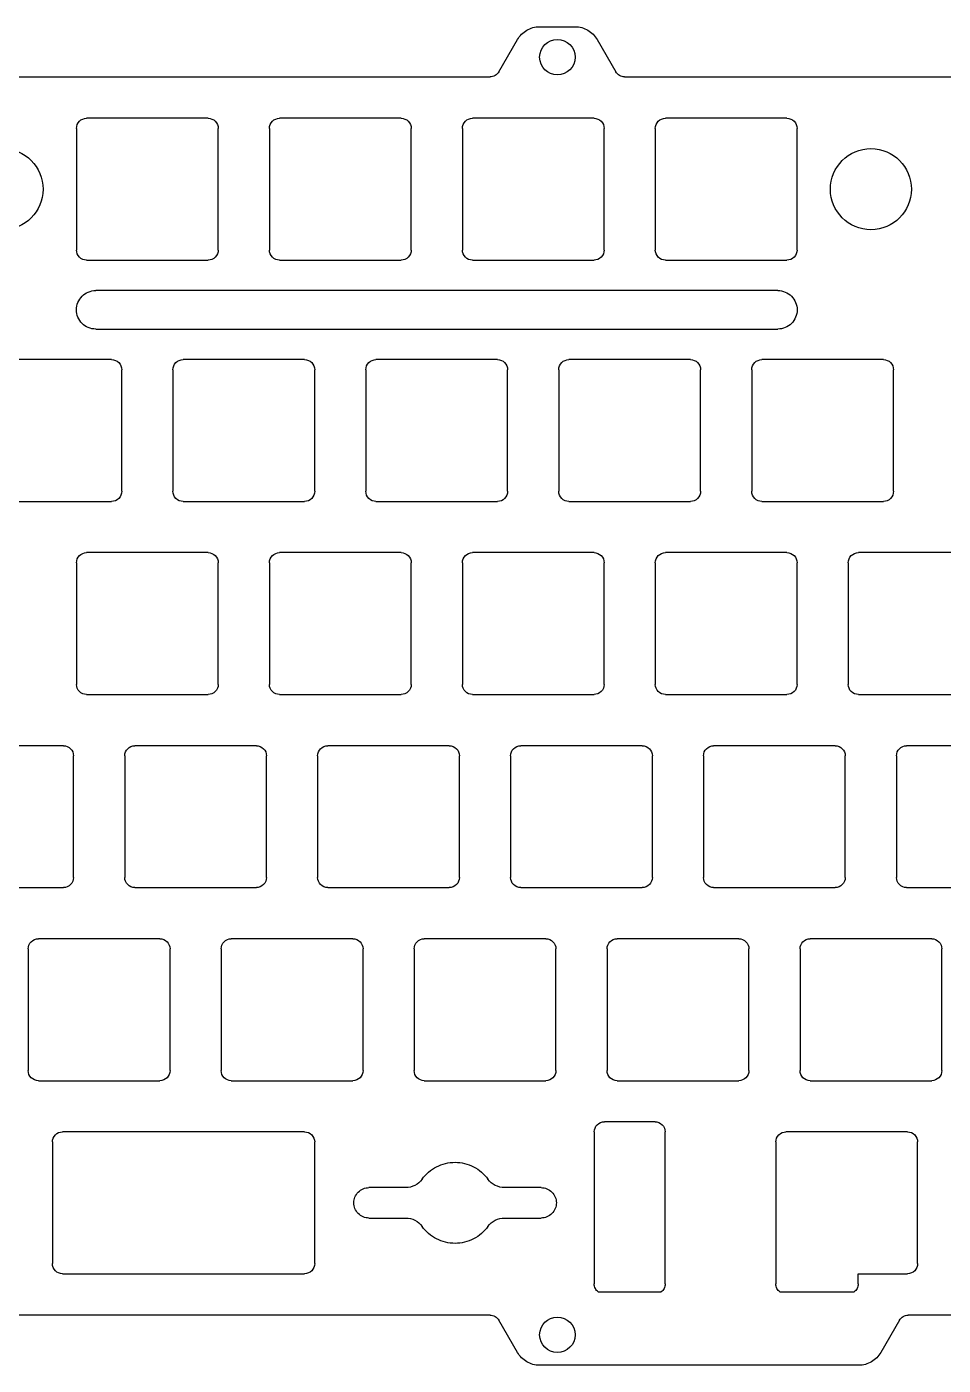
# Model space of a CAD drawing. Header units: inches. Extents: x 15 to 366, y 9 to 141.
# Drawn here: x 138.1 to 228.5, y 8.8 to 140.8 of the extents above; entities that cross this region are included whole.
import ezdxf

# ---------------------------------------------------------------- set-up
doc = ezdxf.new("R2010")
doc.units = ezdxf.units.IN
doc.header["$MEASUREMENT"] = 0

msp = doc.modelspace()

# ---------------------------------------------------------------- linework, layer by layer
at = {"color": 7, "linetype": 'Continuous', "lineweight": 25}
for p, q in [((188.67, 140.85), (192.2, 140.85)), ((184.66, 136.4), (186.5, 139.6)), ((194.37, 139.6), (196.22, 136.4)), ((117.08, 135.9), (183.79, 135.9)), ((197.08, 135.9), (263.79, 135.9)), ((142.96, 130.82), (142.96, 118.82)), ((155.96, 131.82), (143.96, 131.82)), ((156.96, 118.82), (156.96, 130.82)), ((162.01, 130.82), (162.01, 118.82)), ((175.01, 131.82), (163.01, 131.82)), ((176.01, 118.82), (176.01, 130.82)), ((181.06, 130.82), (181.06, 118.82)), ((194.06, 131.82), (182.06, 131.82)), ((195.06, 118.82), (195.06, 130.82)), ((200.11, 130.82), (200.11, 118.82)), ((213.11, 131.82), (201.11, 131.82)), ((214.11, 118.82), (214.11, 130.82)), ((143.96, 117.82), (155.96, 117.82)), ((163.01, 117.82), (175.01, 117.82)), ((182.06, 117.82), (194.06, 117.82)), ((201.11, 117.82), (213.11, 117.82)), ((212.21, 114.82), (144.86, 114.82)), ((144.86, 111.02), (212.21, 111.02)), ((146.43, 108.01), (134.43, 108.01)), ((147.43, 95.01), (147.43, 107.01)), ((152.48, 107.01), (152.48, 95.01)), ((165.48, 108.01), (153.48, 108.01)), ((166.48, 95.01), (166.48, 107.01)), ((171.53, 107.01), (171.53, 95.01)), ((184.53, 108.01), (172.53, 108.01)), ((185.53, 95.01), (185.53, 107.01)), ((190.58, 107.01), (190.58, 95.01)), ((203.58, 108.01), (191.58, 108.01)), ((204.58, 95.01), (204.58, 107.01)), ((209.63, 107.01), (209.63, 95.01)), ((222.63, 108.01), (210.63, 108.01)), ((223.63, 95.01), (223.63, 107.01)), ((134.43, 94.01), (146.43, 94.01)), ((153.48, 94.01), (165.48, 94.01)), ((172.53, 94.01), (184.53, 94.01)), ((191.58, 94.01), (203.58, 94.01)), ((210.63, 94.01), (222.63, 94.01)), ((155.96, 88.96), (143.96, 88.96)), ((175.01, 88.96), (163.01, 88.96)), ((194.06, 88.96), (182.06, 88.96)), ((213.11, 88.96), (201.11, 88.96)), ((232.16, 88.96), (220.16, 88.96)), ((142.96, 87.96), (142.96, 75.96)), ((156.96, 75.96), (156.96, 87.96)), ((162.01, 87.96), (162.01, 75.96)), ((176.01, 75.96), (176.01, 87.96)), ((181.06, 87.96), (181.06, 75.96)), ((195.06, 75.96), (195.06, 87.96)), ((200.11, 87.96), (200.11, 75.96)), ((214.11, 75.96), (214.11, 87.96)), ((219.16, 87.96), (219.16, 75.96)), ((143.96, 74.96), (155.96, 74.96)), ((163.01, 74.96), (175.01, 74.96)), ((182.06, 74.96), (194.06, 74.96)), ((201.11, 74.96), (213.11, 74.96)), ((220.16, 74.96), (232.16, 74.96)), ((141.67, 69.91), (129.67, 69.91)), ((142.67, 56.91), (142.67, 68.91)), ((147.72, 68.91), (147.72, 56.91)), ((160.72, 69.91), (148.72, 69.91)), ((161.72, 56.91), (161.72, 68.91)), ((166.77, 68.91), (166.77, 56.91)), ((179.77, 69.91), (167.77, 69.91)), ((180.77, 56.91), (180.77, 68.91)), ((185.82, 68.91), (185.82, 56.91)), ((198.82, 69.91), (186.82, 69.91)), ((199.82, 56.91), (199.82, 68.91)), ((204.87, 68.91), (204.87, 56.91)), ((217.87, 69.91), (205.87, 69.91)), ((218.87, 56.91), (218.87, 68.91)), ((223.92, 68.91), (223.92, 56.91)), ((236.92, 69.91), (224.92, 69.91)), ((129.67, 55.91), (141.67, 55.91)), ((148.72, 55.91), (160.72, 55.91)), ((167.77, 55.91), (179.77, 55.91)), ((186.82, 55.91), (198.82, 55.91)), ((205.87, 55.91), (217.87, 55.91)), ((224.92, 55.91), (236.92, 55.91)), ((151.2, 50.86), (139.2, 50.86)), ((170.25, 50.86), (158.25, 50.86)), ((189.3, 50.86), (177.3, 50.86)), ((208.35, 50.86), (196.35, 50.86)), ((227.4, 50.86), (215.4, 50.86)), ((138.2, 49.86), (138.2, 37.86)), ((152.2, 37.86), (152.2, 49.86)), ((157.25, 49.86), (157.25, 37.86)), ((171.25, 37.86), (171.25, 49.86)), ((176.3, 49.86), (176.3, 37.86)), ((190.3, 37.86), (190.3, 49.86)), ((195.35, 49.86), (195.35, 37.86)), ((209.35, 37.86), (209.35, 49.86)), ((214.4, 49.86), (214.4, 37.86)), ((228.4, 37.86), (228.4, 49.86)), ((139.2, 36.86), (151.2, 36.86)), ((158.25, 36.86), (170.25, 36.86)), ((177.3, 36.86), (189.3, 36.86)), ((196.35, 36.86), (208.35, 36.86)), ((215.4, 36.86), (227.4, 36.86)), ((165.48, 31.81), (141.58, 31.81)), ((194.08, 31.81), (194.08, 16.81)), ((200.08, 32.81), (195.08, 32.81)), ((201.08, 16.81), (201.08, 31.81)), ((225.01, 31.81), (213.01, 31.81)), ((140.58, 30.81), (140.58, 18.81)), ((166.48, 18.81), (166.48, 30.81)), ((212.01, 30.81), (212.01, 16.81)), ((226.01, 18.81), (226.01, 30.81)), ((175.47, 26.31), (171.84, 26.31)), ((188.84, 26.31), (185.21, 26.31)), ((171.84, 23.31), (175.47, 23.31)), ((185.21, 23.31), (188.84, 23.31)), ((141.58, 17.81), (165.48, 17.81)), ((220.13, 16.81), (220.13, 17.81)), ((220.13, 17.81), (225.01, 17.81)), ((194.48, 16.01), (200.68, 16.01)), ((212.42, 16.01), (219.73, 16.01)), ((183.79, 13.73), (117.08, 13.73)), ((186.5, 10.03), (184.66, 13.23)), ((224.22, 13.23), (222.37, 10.03)), ((263.79, 13.73), (225.08, 13.73)), ((220.2, 8.78), (188.67, 8.78))]:
    msp.add_line(p, q, dxfattribs=at)
for centre, radius in [((190.44, 137.85), 1.75), ((135.67, 124.82), 4), ((221.4, 124.82), 4), ((190.44, 11.79), 1.75)]:
    msp.add_circle(centre, radius, dxfattribs=at)
for points, knots in [([(186.5, 139.6), (186.72, 139.97), (187.04, 140.29), (187.8, 140.73), (188.23, 140.85), (188.67, 140.85)], [0, 0, 0, 0, 1.305135, 1.305135, 2.61027, 2.61027, 2.61027, 2.61027]), ([(192.2, 140.85), (192.64, 140.85), (193.08, 140.73), (193.83, 140.29), (194.15, 139.97), (194.37, 139.6)], [0, 0, 0, 0, 1.305135, 1.305135, 2.61027, 2.61027, 2.61027, 2.61027]), ([(184.66, 136.4), (184.57, 136.25), (184.44, 136.12), (184.14, 135.94), (183.96, 135.9), (183.79, 135.9)], [0, 0, 0, 0, 0.522054, 0.522054, 1.044108, 1.044108, 1.044108, 1.044108]), ([(197.08, 135.9), (196.91, 135.9), (196.73, 135.94), (196.43, 136.12), (196.3, 136.25), (196.22, 136.4)], [0, 0, 0, 0, 0.522054, 0.522054, 1.044108, 1.044108, 1.044108, 1.044108]), ([(142.96, 130.82), (142.96, 131.08), (143.07, 131.34), (143.44, 131.71), (143.7, 131.82), (143.96, 131.82)], [0, 0, 0, 0, 0.779981, 0.779981, 1.559962, 1.559962, 1.559962, 1.559962]), ([(155.96, 131.82), (156.22, 131.82), (156.48, 131.71), (156.85, 131.34), (156.96, 131.08), (156.96, 130.82)], [0, 0, 0, 0, 0.779981, 0.779981, 1.559962, 1.559962, 1.559962, 1.559962]), ([(162.01, 130.82), (162.01, 131.08), (162.12, 131.34), (162.49, 131.71), (162.75, 131.82), (163.01, 131.82)], [0, 0, 0, 0, 0.779981, 0.779981, 1.559962, 1.559962, 1.559962, 1.559962]), ([(175.01, 131.82), (175.27, 131.82), (175.53, 131.71), (175.9, 131.34), (176.01, 131.08), (176.01, 130.82)], [0, 0, 0, 0, 0.779981, 0.779981, 1.559962, 1.559962, 1.559962, 1.559962]), ([(181.06, 130.82), (181.06, 131.08), (181.17, 131.34), (181.54, 131.71), (181.8, 131.82), (182.06, 131.82)], [0, 0, 0, 0, 0.779981, 0.779981, 1.559962, 1.559962, 1.559962, 1.559962]), ([(194.06, 131.82), (194.32, 131.82), (194.58, 131.71), (194.95, 131.34), (195.06, 131.08), (195.06, 130.82)], [0, 0, 0, 0, 0.779981, 0.779981, 1.559962, 1.559962, 1.559962, 1.559962]), ([(200.11, 130.82), (200.11, 131.08), (200.22, 131.34), (200.59, 131.71), (200.85, 131.82), (201.11, 131.82)], [0, 0, 0, 0, 0.779981, 0.779981, 1.559962, 1.559962, 1.559962, 1.559962]), ([(213.11, 131.82), (213.37, 131.82), (213.63, 131.71), (214, 131.34), (214.11, 131.08), (214.11, 130.82)], [0, 0, 0, 0, 0.779981, 0.779981, 1.559962, 1.559962, 1.559962, 1.559962]), ([(143.96, 117.82), (143.7, 117.82), (143.44, 117.93), (143.07, 118.3), (142.96, 118.56), (142.96, 118.82)], [0, 0, 0, 0, 0.779981, 0.779981, 1.559962, 1.559962, 1.559962, 1.559962]), ([(156.96, 118.82), (156.96, 118.56), (156.85, 118.3), (156.48, 117.93), (156.22, 117.82), (155.96, 117.82)], [0, 0, 0, 0, 0.779981, 0.779981, 1.559962, 1.559962, 1.559962, 1.559962]), ([(163.01, 117.82), (162.75, 117.82), (162.49, 117.93), (162.12, 118.3), (162.01, 118.56), (162.01, 118.82)], [0, 0, 0, 0, 0.779981, 0.779981, 1.559962, 1.559962, 1.559962, 1.559962]), ([(176.01, 118.82), (176.01, 118.56), (175.9, 118.3), (175.53, 117.93), (175.27, 117.82), (175.01, 117.82)], [0, 0, 0, 0, 0.779981, 0.779981, 1.559962, 1.559962, 1.559962, 1.559962]), ([(182.06, 117.82), (181.8, 117.82), (181.54, 117.93), (181.17, 118.3), (181.06, 118.56), (181.06, 118.82)], [0, 0, 0, 0, 0.779981, 0.779981, 1.559962, 1.559962, 1.559962, 1.559962]), ([(195.06, 118.82), (195.06, 118.56), (194.95, 118.3), (194.58, 117.93), (194.32, 117.82), (194.06, 117.82)], [0, 0, 0, 0, 0.779981, 0.779981, 1.559962, 1.559962, 1.559962, 1.559962]), ([(201.11, 117.82), (200.85, 117.82), (200.59, 117.93), (200.22, 118.3), (200.11, 118.56), (200.11, 118.82)], [0, 0, 0, 0, 0.779981, 0.779981, 1.559962, 1.559962, 1.559962, 1.559962]), ([(214.11, 118.82), (214.11, 118.56), (214, 118.3), (213.63, 117.93), (213.37, 117.82), (213.11, 117.82)], [0, 0, 0, 0, 0.779981, 0.779981, 1.559962, 1.559962, 1.559962, 1.559962]), ([(144.86, 111.02), (144.61, 111.02), (144.36, 111.06), (143.9, 111.26), (143.69, 111.4), (143.34, 111.75), (143.2, 111.96), (143.01, 112.42), (142.96, 112.67), (142.96, 113.16), (143.01, 113.41), (143.2, 113.87), (143.34, 114.08), (143.69, 114.43), (143.9, 114.58), (144.36, 114.77), (144.61, 114.82), (144.86, 114.82)], [0, 0, 0, 0, 0.744907, 0.744907, 1.489815, 1.489815, 2.234722, 2.234722, 2.979629, 2.979629, 3.724536, 3.724536, 4.469444, 4.469444, 5.214351, 5.214351, 5.959258, 5.959258, 5.959258, 5.959258]), ([(212.21, 114.82), (212.46, 114.82), (212.7, 114.77), (213.16, 114.58), (213.38, 114.43), (213.73, 114.08), (213.87, 113.87), (214.06, 113.41), (214.11, 113.16), (214.11, 112.67), (214.06, 112.42), (213.87, 111.96), (213.73, 111.75), (213.38, 111.4), (213.16, 111.26), (212.7, 111.06), (212.46, 111.02), (212.21, 111.02)], [0, 0, 0, 0, 0.744907, 0.744907, 1.489815, 1.489815, 2.234722, 2.234722, 2.979629, 2.979629, 3.724536, 3.724536, 4.469444, 4.469444, 5.214351, 5.214351, 5.959258, 5.959258, 5.959258, 5.959258]), ([(146.43, 108.01), (146.69, 108.01), (146.95, 107.9), (147.32, 107.53), (147.43, 107.27), (147.43, 107.01)], [0, 0, 0, 0, 0.779981, 0.779981, 1.559962, 1.559962, 1.559962, 1.559962]), ([(152.48, 107.01), (152.48, 107.27), (152.59, 107.53), (152.96, 107.9), (153.22, 108.01), (153.48, 108.01)], [0, 0, 0, 0, 0.779981, 0.779981, 1.559962, 1.559962, 1.559962, 1.559962]), ([(165.48, 108.01), (165.74, 108.01), (166, 107.9), (166.37, 107.53), (166.48, 107.27), (166.48, 107.01)], [0, 0, 0, 0, 0.779981, 0.779981, 1.559962, 1.559962, 1.559962, 1.559962]), ([(171.53, 107.01), (171.53, 107.27), (171.64, 107.53), (172.01, 107.9), (172.27, 108.01), (172.53, 108.01)], [0, 0, 0, 0, 0.779981, 0.779981, 1.559962, 1.559962, 1.559962, 1.559962]), ([(184.53, 108.01), (184.79, 108.01), (185.05, 107.9), (185.42, 107.53), (185.53, 107.27), (185.53, 107.01)], [0, 0, 0, 0, 0.779981, 0.779981, 1.559962, 1.559962, 1.559962, 1.559962]), ([(190.58, 107.01), (190.58, 107.27), (190.69, 107.53), (191.06, 107.9), (191.32, 108.01), (191.58, 108.01)], [0, 0, 0, 0, 0.779981, 0.779981, 1.559962, 1.559962, 1.559962, 1.559962]), ([(203.58, 108.01), (203.84, 108.01), (204.1, 107.9), (204.47, 107.53), (204.58, 107.27), (204.58, 107.01)], [0, 0, 0, 0, 0.779981, 0.779981, 1.559962, 1.559962, 1.559962, 1.559962]), ([(209.63, 107.01), (209.63, 107.27), (209.74, 107.53), (210.11, 107.9), (210.37, 108.01), (210.63, 108.01)], [0, 0, 0, 0, 0.779981, 0.779981, 1.559962, 1.559962, 1.559962, 1.559962]), ([(222.63, 108.01), (222.89, 108.01), (223.15, 107.9), (223.52, 107.53), (223.63, 107.27), (223.63, 107.01)], [0, 0, 0, 0, 0.779981, 0.779981, 1.559962, 1.559962, 1.559962, 1.559962]), ([(147.43, 95.01), (147.43, 94.75), (147.32, 94.49), (146.95, 94.12), (146.69, 94.01), (146.43, 94.01)], [0, 0, 0, 0, 0.779981, 0.779981, 1.559962, 1.559962, 1.559962, 1.559962]), ([(153.48, 94.01), (153.22, 94.01), (152.96, 94.12), (152.59, 94.49), (152.48, 94.75), (152.48, 95.01)], [0, 0, 0, 0, 0.779981, 0.779981, 1.559962, 1.559962, 1.559962, 1.559962]), ([(166.48, 95.01), (166.48, 94.75), (166.37, 94.49), (166, 94.12), (165.74, 94.01), (165.48, 94.01)], [0, 0, 0, 0, 0.779981, 0.779981, 1.559962, 1.559962, 1.559962, 1.559962]), ([(172.53, 94.01), (172.27, 94.01), (172.01, 94.12), (171.64, 94.49), (171.53, 94.75), (171.53, 95.01)], [0, 0, 0, 0, 0.779981, 0.779981, 1.559962, 1.559962, 1.559962, 1.559962]), ([(185.53, 95.01), (185.53, 94.75), (185.42, 94.49), (185.05, 94.12), (184.79, 94.01), (184.53, 94.01)], [0, 0, 0, 0, 0.779981, 0.779981, 1.559962, 1.559962, 1.559962, 1.559962]), ([(191.58, 94.01), (191.32, 94.01), (191.06, 94.12), (190.69, 94.49), (190.58, 94.75), (190.58, 95.01)], [0, 0, 0, 0, 0.779981, 0.779981, 1.559962, 1.559962, 1.559962, 1.559962]), ([(204.58, 95.01), (204.58, 94.75), (204.47, 94.49), (204.1, 94.12), (203.84, 94.01), (203.58, 94.01)], [0, 0, 0, 0, 0.779981, 0.779981, 1.559962, 1.559962, 1.559962, 1.559962]), ([(210.63, 94.01), (210.37, 94.01), (210.11, 94.12), (209.74, 94.49), (209.63, 94.75), (209.63, 95.01)], [0, 0, 0, 0, 0.779981, 0.779981, 1.559962, 1.559962, 1.559962, 1.559962]), ([(223.63, 95.01), (223.63, 94.75), (223.52, 94.49), (223.15, 94.12), (222.89, 94.01), (222.63, 94.01)], [0, 0, 0, 0, 0.779981, 0.779981, 1.559962, 1.559962, 1.559962, 1.559962]), ([(142.96, 87.96), (142.96, 88.22), (143.07, 88.48), (143.44, 88.85), (143.7, 88.96), (143.96, 88.96)], [0, 0, 0, 0, 0.779981, 0.779981, 1.559962, 1.559962, 1.559962, 1.559962]), ([(155.96, 88.96), (156.22, 88.96), (156.48, 88.85), (156.85, 88.48), (156.96, 88.22), (156.96, 87.96)], [0, 0, 0, 0, 0.779981, 0.779981, 1.559962, 1.559962, 1.559962, 1.559962]), ([(162.01, 87.96), (162.01, 88.22), (162.12, 88.48), (162.49, 88.85), (162.75, 88.96), (163.01, 88.96)], [0, 0, 0, 0, 0.779981, 0.779981, 1.559962, 1.559962, 1.559962, 1.559962]), ([(175.01, 88.96), (175.27, 88.96), (175.53, 88.85), (175.9, 88.48), (176.01, 88.22), (176.01, 87.96)], [0, 0, 0, 0, 0.779981, 0.779981, 1.559962, 1.559962, 1.559962, 1.559962]), ([(181.06, 87.96), (181.06, 88.22), (181.17, 88.48), (181.54, 88.85), (181.8, 88.96), (182.06, 88.96)], [0, 0, 0, 0, 0.779981, 0.779981, 1.559962, 1.559962, 1.559962, 1.559962]), ([(194.06, 88.96), (194.32, 88.96), (194.58, 88.85), (194.95, 88.48), (195.06, 88.22), (195.06, 87.96)], [0, 0, 0, 0, 0.779981, 0.779981, 1.559962, 1.559962, 1.559962, 1.559962]), ([(200.11, 87.96), (200.11, 88.22), (200.22, 88.48), (200.59, 88.85), (200.85, 88.96), (201.11, 88.96)], [0, 0, 0, 0, 0.779981, 0.779981, 1.559962, 1.559962, 1.559962, 1.559962]), ([(213.11, 88.96), (213.37, 88.96), (213.63, 88.85), (214, 88.48), (214.11, 88.22), (214.11, 87.96)], [0, 0, 0, 0, 0.779981, 0.779981, 1.559962, 1.559962, 1.559962, 1.559962]), ([(219.16, 87.96), (219.16, 88.22), (219.27, 88.48), (219.64, 88.85), (219.9, 88.96), (220.16, 88.96)], [0, 0, 0, 0, 0.779981, 0.779981, 1.559962, 1.559962, 1.559962, 1.559962]), ([(143.96, 74.96), (143.7, 74.96), (143.44, 75.07), (143.07, 75.44), (142.96, 75.7), (142.96, 75.96)], [0, 0, 0, 0, 0.779981, 0.779981, 1.559962, 1.559962, 1.559962, 1.559962]), ([(156.96, 75.96), (156.96, 75.7), (156.85, 75.44), (156.48, 75.07), (156.22, 74.96), (155.96, 74.96)], [0, 0, 0, 0, 0.779981, 0.779981, 1.559962, 1.559962, 1.559962, 1.559962]), ([(163.01, 74.96), (162.75, 74.96), (162.49, 75.07), (162.12, 75.44), (162.01, 75.7), (162.01, 75.96)], [0, 0, 0, 0, 0.779981, 0.779981, 1.559962, 1.559962, 1.559962, 1.559962]), ([(176.01, 75.96), (176.01, 75.7), (175.9, 75.44), (175.53, 75.07), (175.27, 74.96), (175.01, 74.96)], [0, 0, 0, 0, 0.779981, 0.779981, 1.559962, 1.559962, 1.559962, 1.559962]), ([(182.06, 74.96), (181.8, 74.96), (181.54, 75.07), (181.17, 75.44), (181.06, 75.7), (181.06, 75.96)], [0, 0, 0, 0, 0.779981, 0.779981, 1.559962, 1.559962, 1.559962, 1.559962]), ([(195.06, 75.96), (195.06, 75.7), (194.95, 75.44), (194.58, 75.07), (194.32, 74.96), (194.06, 74.96)], [0, 0, 0, 0, 0.779981, 0.779981, 1.559962, 1.559962, 1.559962, 1.559962]), ([(201.11, 74.96), (200.85, 74.96), (200.59, 75.07), (200.22, 75.44), (200.11, 75.7), (200.11, 75.96)], [0, 0, 0, 0, 0.779981, 0.779981, 1.559962, 1.559962, 1.559962, 1.559962]), ([(214.11, 75.96), (214.11, 75.7), (214, 75.44), (213.63, 75.07), (213.37, 74.96), (213.11, 74.96)], [0, 0, 0, 0, 0.779981, 0.779981, 1.559962, 1.559962, 1.559962, 1.559962]), ([(220.16, 74.96), (219.9, 74.96), (219.64, 75.07), (219.27, 75.44), (219.16, 75.7), (219.16, 75.96)], [0, 0, 0, 0, 0.779981, 0.779981, 1.559962, 1.559962, 1.559962, 1.559962]), ([(141.67, 69.91), (141.93, 69.91), (142.19, 69.8), (142.56, 69.43), (142.67, 69.17), (142.67, 68.91)], [0, 0, 0, 0, 0.779981, 0.779981, 1.559962, 1.559962, 1.559962, 1.559962]), ([(147.72, 68.91), (147.72, 69.17), (147.83, 69.43), (148.2, 69.8), (148.46, 69.91), (148.72, 69.91)], [0, 0, 0, 0, 0.779981, 0.779981, 1.559962, 1.559962, 1.559962, 1.559962]), ([(160.72, 69.91), (160.98, 69.91), (161.24, 69.8), (161.61, 69.43), (161.72, 69.17), (161.72, 68.91)], [0, 0, 0, 0, 0.779981, 0.779981, 1.559962, 1.559962, 1.559962, 1.559962]), ([(166.77, 68.91), (166.77, 69.17), (166.88, 69.43), (167.25, 69.8), (167.51, 69.91), (167.77, 69.91)], [0, 0, 0, 0, 0.779981, 0.779981, 1.559962, 1.559962, 1.559962, 1.559962]), ([(179.77, 69.91), (180.03, 69.91), (180.29, 69.8), (180.66, 69.43), (180.77, 69.17), (180.77, 68.91)], [0, 0, 0, 0, 0.779981, 0.779981, 1.559962, 1.559962, 1.559962, 1.559962]), ([(185.82, 68.91), (185.82, 69.17), (185.93, 69.43), (186.3, 69.8), (186.56, 69.91), (186.82, 69.91)], [0, 0, 0, 0, 0.779981, 0.779981, 1.559962, 1.559962, 1.559962, 1.559962]), ([(198.82, 69.91), (199.08, 69.91), (199.34, 69.8), (199.71, 69.43), (199.82, 69.17), (199.82, 68.91)], [0, 0, 0, 0, 0.779981, 0.779981, 1.559962, 1.559962, 1.559962, 1.559962]), ([(204.87, 68.91), (204.87, 69.17), (204.98, 69.43), (205.35, 69.8), (205.61, 69.91), (205.87, 69.91)], [0, 0, 0, 0, 0.779981, 0.779981, 1.559962, 1.559962, 1.559962, 1.559962]), ([(217.87, 69.91), (218.13, 69.91), (218.39, 69.8), (218.76, 69.43), (218.87, 69.17), (218.87, 68.91)], [0, 0, 0, 0, 0.779981, 0.779981, 1.559962, 1.559962, 1.559962, 1.559962]), ([(223.92, 68.91), (223.92, 69.17), (224.03, 69.43), (224.4, 69.8), (224.66, 69.91), (224.92, 69.91)], [0, 0, 0, 0, 0.779981, 0.779981, 1.559962, 1.559962, 1.559962, 1.559962]), ([(142.67, 56.91), (142.67, 56.65), (142.56, 56.39), (142.19, 56.02), (141.93, 55.91), (141.67, 55.91)], [0, 0, 0, 0, 0.779981, 0.779981, 1.559962, 1.559962, 1.559962, 1.559962]), ([(148.72, 55.91), (148.46, 55.91), (148.2, 56.02), (147.83, 56.39), (147.72, 56.65), (147.72, 56.91)], [0, 0, 0, 0, 0.779981, 0.779981, 1.559962, 1.559962, 1.559962, 1.559962]), ([(161.72, 56.91), (161.72, 56.65), (161.61, 56.39), (161.24, 56.02), (160.98, 55.91), (160.72, 55.91)], [0, 0, 0, 0, 0.779981, 0.779981, 1.559962, 1.559962, 1.559962, 1.559962]), ([(167.77, 55.91), (167.51, 55.91), (167.25, 56.02), (166.88, 56.39), (166.77, 56.65), (166.77, 56.91)], [0, 0, 0, 0, 0.779981, 0.779981, 1.559962, 1.559962, 1.559962, 1.559962]), ([(180.77, 56.91), (180.77, 56.65), (180.66, 56.39), (180.29, 56.02), (180.03, 55.91), (179.77, 55.91)], [0, 0, 0, 0, 0.779981, 0.779981, 1.559962, 1.559962, 1.559962, 1.559962]), ([(186.82, 55.91), (186.56, 55.91), (186.3, 56.02), (185.93, 56.39), (185.82, 56.65), (185.82, 56.91)], [0, 0, 0, 0, 0.779981, 0.779981, 1.559962, 1.559962, 1.559962, 1.559962]), ([(199.82, 56.91), (199.82, 56.65), (199.71, 56.39), (199.34, 56.02), (199.08, 55.91), (198.82, 55.91)], [0, 0, 0, 0, 0.779981, 0.779981, 1.559962, 1.559962, 1.559962, 1.559962]), ([(205.87, 55.91), (205.61, 55.91), (205.35, 56.02), (204.98, 56.39), (204.87, 56.65), (204.87, 56.91)], [0, 0, 0, 0, 0.779981, 0.779981, 1.559962, 1.559962, 1.559962, 1.559962]), ([(218.87, 56.91), (218.87, 56.65), (218.76, 56.39), (218.39, 56.02), (218.13, 55.91), (217.87, 55.91)], [0, 0, 0, 0, 0.779981, 0.779981, 1.559962, 1.559962, 1.559962, 1.559962]), ([(224.92, 55.91), (224.66, 55.91), (224.4, 56.02), (224.03, 56.39), (223.92, 56.65), (223.92, 56.91)], [0, 0, 0, 0, 0.779981, 0.779981, 1.559962, 1.559962, 1.559962, 1.559962]), ([(138.2, 49.86), (138.2, 50.12), (138.3, 50.38), (138.67, 50.75), (138.93, 50.86), (139.2, 50.86)], [0, 0, 0, 0, 0.779981, 0.779981, 1.559962, 1.559962, 1.559962, 1.559962]), ([(151.2, 50.86), (151.46, 50.86), (151.72, 50.75), (152.09, 50.38), (152.2, 50.12), (152.2, 49.86)], [0, 0, 0, 0, 0.779981, 0.779981, 1.559962, 1.559962, 1.559962, 1.559962]), ([(157.25, 49.86), (157.25, 50.12), (157.35, 50.38), (157.72, 50.75), (157.98, 50.86), (158.25, 50.86)], [0, 0, 0, 0, 0.779981, 0.779981, 1.559962, 1.559962, 1.559962, 1.559962]), ([(170.25, 50.86), (170.51, 50.86), (170.77, 50.75), (171.14, 50.38), (171.25, 50.12), (171.25, 49.86)], [0, 0, 0, 0, 0.779981, 0.779981, 1.559962, 1.559962, 1.559962, 1.559962]), ([(176.3, 49.86), (176.3, 50.12), (176.4, 50.38), (176.77, 50.75), (177.03, 50.86), (177.3, 50.86)], [0, 0, 0, 0, 0.779981, 0.779981, 1.559962, 1.559962, 1.559962, 1.559962]), ([(189.3, 50.86), (189.56, 50.86), (189.82, 50.75), (190.19, 50.38), (190.3, 50.12), (190.3, 49.86)], [0, 0, 0, 0, 0.779981, 0.779981, 1.559962, 1.559962, 1.559962, 1.559962]), ([(195.35, 49.86), (195.35, 50.12), (195.45, 50.38), (195.82, 50.75), (196.08, 50.86), (196.35, 50.86)], [0, 0, 0, 0, 0.779981, 0.779981, 1.559962, 1.559962, 1.559962, 1.559962]), ([(208.35, 50.86), (208.61, 50.86), (208.87, 50.75), (209.24, 50.38), (209.35, 50.12), (209.35, 49.86)], [0, 0, 0, 0, 0.779981, 0.779981, 1.559962, 1.559962, 1.559962, 1.559962]), ([(214.4, 49.86), (214.4, 50.12), (214.5, 50.38), (214.87, 50.75), (215.13, 50.86), (215.4, 50.86)], [0, 0, 0, 0, 0.779981, 0.779981, 1.559962, 1.559962, 1.559962, 1.559962]), ([(227.4, 50.86), (227.66, 50.86), (227.92, 50.75), (228.29, 50.38), (228.4, 50.12), (228.4, 49.86)], [0, 0, 0, 0, 0.779981, 0.779981, 1.559962, 1.559962, 1.559962, 1.559962]), ([(139.2, 36.86), (138.93, 36.86), (138.67, 36.97), (138.3, 37.34), (138.2, 37.6), (138.2, 37.86)], [0, 0, 0, 0, 0.779981, 0.779981, 1.559962, 1.559962, 1.559962, 1.559962]), ([(152.2, 37.86), (152.2, 37.6), (152.09, 37.34), (151.72, 36.97), (151.46, 36.86), (151.2, 36.86)], [0, 0, 0, 0, 0.779981, 0.779981, 1.559962, 1.559962, 1.559962, 1.559962]), ([(158.25, 36.86), (157.98, 36.86), (157.72, 36.97), (157.35, 37.34), (157.25, 37.6), (157.25, 37.86)], [0, 0, 0, 0, 0.779981, 0.779981, 1.559962, 1.559962, 1.559962, 1.559962]), ([(171.25, 37.86), (171.25, 37.6), (171.14, 37.34), (170.77, 36.97), (170.51, 36.86), (170.25, 36.86)], [0, 0, 0, 0, 0.779981, 0.779981, 1.559962, 1.559962, 1.559962, 1.559962]), ([(177.3, 36.86), (177.03, 36.86), (176.77, 36.97), (176.4, 37.34), (176.3, 37.6), (176.3, 37.86)], [0, 0, 0, 0, 0.779981, 0.779981, 1.559962, 1.559962, 1.559962, 1.559962]), ([(190.3, 37.86), (190.3, 37.6), (190.19, 37.34), (189.82, 36.97), (189.56, 36.86), (189.3, 36.86)], [0, 0, 0, 0, 0.779981, 0.779981, 1.559962, 1.559962, 1.559962, 1.559962]), ([(196.35, 36.86), (196.08, 36.86), (195.82, 36.97), (195.45, 37.34), (195.35, 37.6), (195.35, 37.86)], [0, 0, 0, 0, 0.779981, 0.779981, 1.559962, 1.559962, 1.559962, 1.559962]), ([(209.35, 37.86), (209.35, 37.6), (209.24, 37.34), (208.87, 36.97), (208.61, 36.86), (208.35, 36.86)], [0, 0, 0, 0, 0.779981, 0.779981, 1.559962, 1.559962, 1.559962, 1.559962]), ([(215.4, 36.86), (215.13, 36.86), (214.87, 36.97), (214.5, 37.34), (214.4, 37.6), (214.4, 37.86)], [0, 0, 0, 0, 0.779981, 0.779981, 1.559962, 1.559962, 1.559962, 1.559962]), ([(228.4, 37.86), (228.4, 37.6), (228.29, 37.34), (227.92, 36.97), (227.66, 36.86), (227.4, 36.86)], [0, 0, 0, 0, 0.779981, 0.779981, 1.559962, 1.559962, 1.559962, 1.559962]), ([(140.58, 30.81), (140.58, 31.07), (140.69, 31.33), (141.06, 31.7), (141.32, 31.81), (141.58, 31.81)], [0, 0, 0, 0, 0.779981, 0.779981, 1.559962, 1.559962, 1.559962, 1.559962]), ([(165.48, 31.81), (165.74, 31.81), (166, 31.7), (166.37, 31.33), (166.48, 31.07), (166.48, 30.81)], [0, 0, 0, 0, 0.779981, 0.779981, 1.559962, 1.559962, 1.559962, 1.559962]), ([(194.08, 31.81), (194.08, 32.07), (194.19, 32.33), (194.56, 32.7), (194.82, 32.81), (195.08, 32.81)], [0, 0, 0, 0, 0.779981, 0.779981, 1.559962, 1.559962, 1.559962, 1.559962]), ([(200.08, 32.81), (200.34, 32.81), (200.6, 32.7), (200.97, 32.33), (201.08, 32.07), (201.08, 31.81)], [0, 0, 0, 0, 0.779981, 0.779981, 1.559962, 1.559962, 1.559962, 1.559962]), ([(212.01, 30.81), (212.01, 31.07), (212.12, 31.33), (212.49, 31.7), (212.75, 31.81), (213.01, 31.81)], [0, 0, 0, 0, 0.779981, 0.779981, 1.559962, 1.559962, 1.559962, 1.559962]), ([(225.01, 31.81), (225.28, 31.81), (225.54, 31.7), (225.91, 31.33), (226.01, 31.07), (226.01, 30.81)], [0, 0, 0, 0, 0.779981, 0.779981, 1.559962, 1.559962, 1.559962, 1.559962]), ([(177.09, 27.14), (177.46, 27.66), (177.95, 28.08), (179.08, 28.66), (179.71, 28.81), (180.97, 28.81), (181.6, 28.66), (182.73, 28.08), (183.22, 27.66), (183.59, 27.14)], [0, 0, 0, 0, 1.891382, 1.891382, 3.782764, 3.782764, 5.674146, 5.674146, 7.565528, 7.565528, 7.565528, 7.565528]), ([(177.09, 27.14), (176.91, 26.89), (176.66, 26.67), (176.1, 26.39), (175.78, 26.31), (175.47, 26.31)], [0, 0, 0, 0, 0.945691, 0.945691, 1.891382, 1.891382, 1.891382, 1.891382]), ([(185.21, 26.31), (184.9, 26.31), (184.58, 26.39), (184.02, 26.67), (183.77, 26.89), (183.59, 27.14)], [0, 0, 0, 0, 0.945691, 0.945691, 1.891382, 1.891382, 1.891382, 1.891382]), ([(171.84, 23.31), (171.64, 23.31), (171.45, 23.35), (171.08, 23.5), (170.92, 23.61), (170.64, 23.89), (170.53, 24.05), (170.38, 24.42), (170.34, 24.61), (170.34, 25.01), (170.38, 25.2), (170.53, 25.56), (170.64, 25.73), (170.92, 26.01), (171.08, 26.12), (171.45, 26.27), (171.64, 26.31), (171.84, 26.31)], [0, 0, 0, 0, 0.588085, 0.588085, 1.176169, 1.176169, 1.764254, 1.764254, 2.352339, 2.352339, 2.940424, 2.940424, 3.528508, 3.528508, 4.116593, 4.116593, 4.704678, 4.704678, 4.704678, 4.704678]), ([(188.84, 26.31), (189.04, 26.31), (189.23, 26.27), (189.59, 26.12), (189.76, 26.01), (190.04, 25.73), (190.15, 25.56), (190.3, 25.2), (190.34, 25.01), (190.34, 24.61), (190.3, 24.42), (190.15, 24.05), (190.04, 23.89), (189.76, 23.61), (189.59, 23.5), (189.23, 23.35), (189.04, 23.31), (188.84, 23.31)], [0, 0, 0, 0, 0.588085, 0.588085, 1.176169, 1.176169, 1.764254, 1.764254, 2.352339, 2.352339, 2.940424, 2.940424, 3.528508, 3.528508, 4.116593, 4.116593, 4.704678, 4.704678, 4.704678, 4.704678]), ([(175.47, 23.31), (175.78, 23.31), (176.1, 23.23), (176.66, 22.94), (176.91, 22.73), (177.09, 22.48)], [0, 0, 0, 0, 0.945691, 0.945691, 1.891382, 1.891382, 1.891382, 1.891382]), ([(183.59, 22.48), (183.22, 21.96), (182.73, 21.54), (181.6, 20.96), (180.97, 20.81), (179.71, 20.81), (179.08, 20.96), (177.95, 21.54), (177.46, 21.96), (177.09, 22.48)], [0, 0, 0, 0, 1.891382, 1.891382, 3.782764, 3.782764, 5.674146, 5.674146, 7.565528, 7.565528, 7.565528, 7.565528]), ([(183.59, 22.48), (183.77, 22.73), (184.02, 22.94), (184.58, 23.23), (184.9, 23.31), (185.21, 23.31)], [0, 0, 0, 0, 0.945691, 0.945691, 1.891382, 1.891382, 1.891382, 1.891382]), ([(141.58, 17.81), (141.32, 17.81), (141.06, 17.92), (140.69, 18.29), (140.58, 18.55), (140.58, 18.81)], [0, 0, 0, 0, 0.779981, 0.779981, 1.559962, 1.559962, 1.559962, 1.559962]), ([(166.48, 18.81), (166.48, 18.55), (166.37, 18.29), (166, 17.92), (165.74, 17.81), (165.48, 17.81)], [0, 0, 0, 0, 0.779981, 0.779981, 1.559962, 1.559962, 1.559962, 1.559962]), ([(226.01, 18.81), (226.01, 18.55), (225.91, 18.29), (225.54, 17.92), (225.28, 17.81), (225.01, 17.81)], [0, 0, 0, 0, 0.779981, 0.779981, 1.559962, 1.559962, 1.559962, 1.559962]), ([(194.48, 16.01), (194.36, 16.1), (194.26, 16.22), (194.12, 16.5), (194.08, 16.65), (194.08, 16.81)], [0, 0, 0, 0, 0.4625824, 0.4625824, 0.9251648, 0.9251648, 0.9251648, 0.9251648]), ([(201.08, 16.81), (201.08, 16.65), (201.05, 16.5), (200.91, 16.22), (200.81, 16.1), (200.68, 16.01)], [0, 0, 0, 0, 0.4625824, 0.4625824, 0.9251648, 0.9251648, 0.9251648, 0.9251648]), ([(212.42, 16.01), (212.29, 16.1), (212.19, 16.22), (212.05, 16.5), (212.01, 16.65), (212.01, 16.81)], [0, 0, 0, 0, 0.4656658, 0.4656658, 0.9313316, 0.9313316, 0.9313316, 0.9313316]), ([(220.13, 16.81), (220.13, 16.65), (220.1, 16.5), (219.96, 16.22), (219.85, 16.1), (219.73, 16.01)], [0, 0, 0, 0, 0.4656658, 0.4656658, 0.9313316, 0.9313316, 0.9313316, 0.9313316]), ([(183.79, 13.73), (183.96, 13.73), (184.14, 13.69), (184.44, 13.51), (184.57, 13.39), (184.66, 13.23)], [0, 0, 0, 0, 0.522054, 0.522054, 1.044108, 1.044108, 1.044108, 1.044108]), ([(224.22, 13.23), (224.3, 13.39), (224.43, 13.51), (224.73, 13.69), (224.91, 13.73), (225.08, 13.73)], [0, 0, 0, 0, 0.522054, 0.522054, 1.044108, 1.044108, 1.044108, 1.044108]), ([(188.67, 8.78), (188.23, 8.78), (187.8, 8.9), (187.04, 9.34), (186.72, 9.66), (186.5, 10.03)], [0, 0, 0, 0, 1.305135, 1.305135, 2.61027, 2.61027, 2.61027, 2.61027]), ([(222.37, 10.03), (222.15, 9.66), (221.83, 9.34), (221.08, 8.9), (220.64, 8.78), (220.2, 8.78)], [0, 0, 0, 0, 1.305135, 1.305135, 2.61027, 2.61027, 2.61027, 2.61027])]:
    msp.add_open_spline(points, degree=3, knots=knots, dxfattribs=at)

doc.saveas('drawing.dxf')
